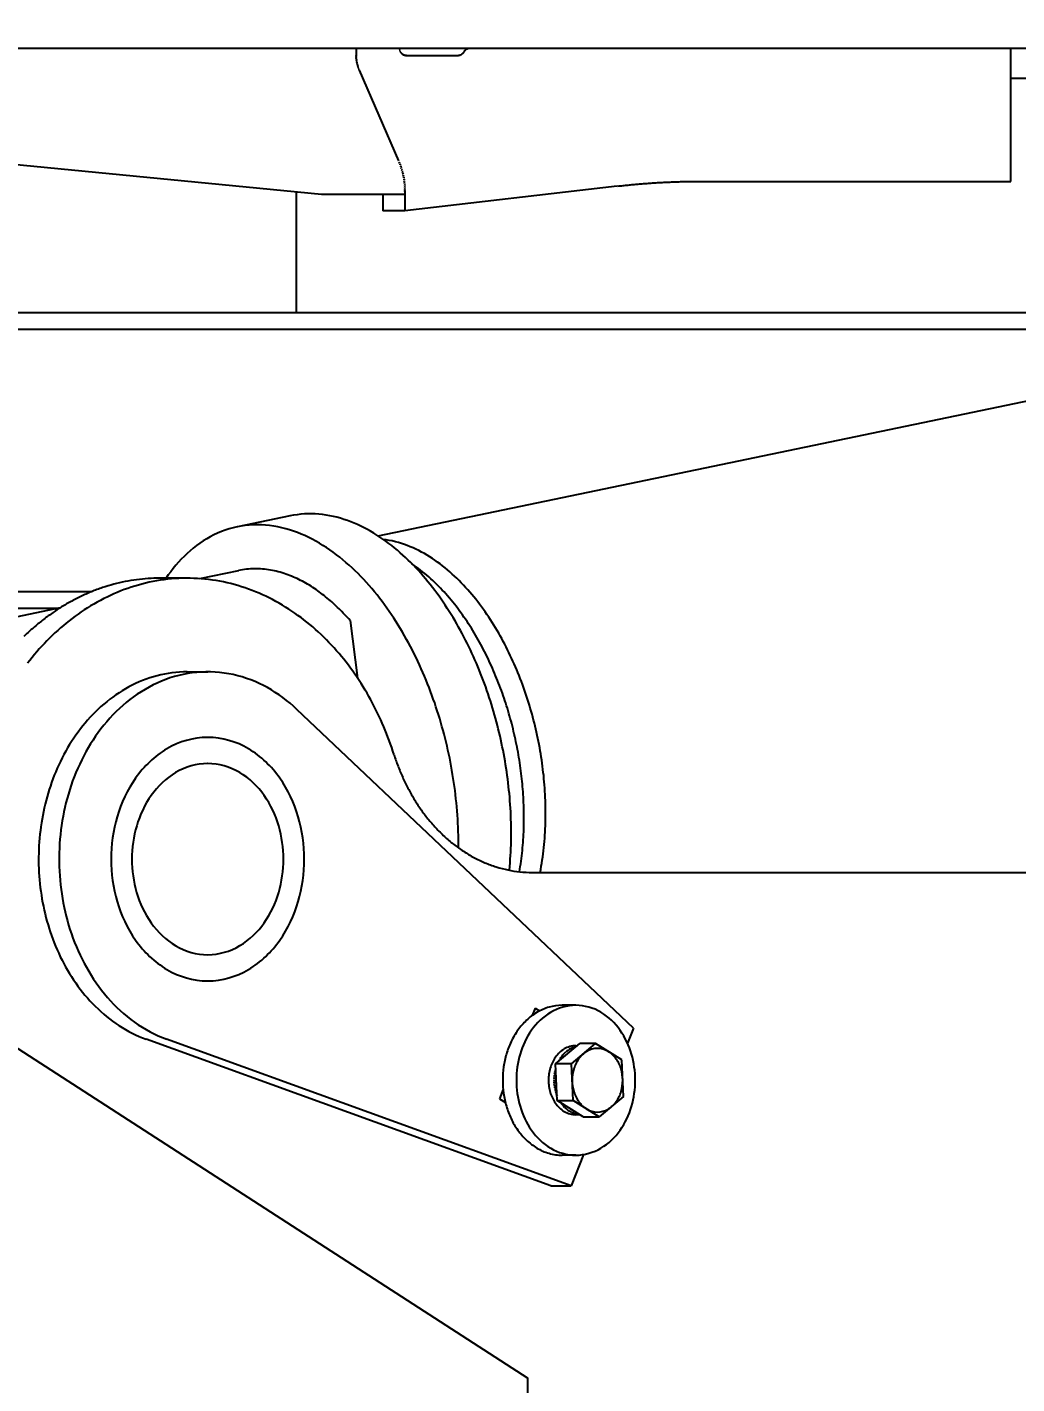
# Model space of a CAD drawing. Header units: metres. Extents: x 668617 to 675126, y 2286318 to 2293677.
# Drawn here: x 669154.683 to 669155.066, y 2287257.76 to 2287258.284 of the extents above; entities that cross this region are included whole.
import ezdxf

# ---------------------------------------------------------------- set-up
doc = ezdxf.new("R2010")
doc.units = ezdxf.units.M
doc.header["$MEASUREMENT"] = 0
doc.linetypes.add('DASHED2', pattern=[0.375, 0.25, -0.125])
doc.layers.add('0_DETALLES_COTAS', color=252, linetype='Continuous')
doc.layers.add('0_VEH_CONSTRUCCION', color=250, linetype='Continuous')
doc.styles.get("Standard").update_dxf_attribs({"font": 'arial.ttf'})
doc.dimstyles.get("Standard").update_dxf_attribs({"dimtxt": 0.18, "dimasz": 0.18, "dimexe": 0.18, "dimexo": 0.0625, "dimgap": 0.09, "dimtad": 0, "dimtih": 1, "dimtoh": 1, "dimdec": 4, "dimzin": 0, "dimdsep": 46, "dimtxsty": 'Standard', "dimcen": 0.09, "dimadec": 0, "dimazin": 0, "dimtfac": 1, "dimtdec": 4, "dimtofl": 0, "dimtmove": 0, "dimatfit": 3, "dimfxl": 1, "dimtolj": 1, "dimtzin": 0, "dimarcsym": 0})

# ---------------------------------------------------------------- blocks, each defined once
blk = doc.blocks.new('excavadora planta')
at = {"color": 0}
for p, q in [((-5.460482438570011, 0.456197718403331), (-5.460482438570011, 0.4491637741137993)), ((-5.297132357667806, 0.3436552126784136), (-5.460485151643638, 0.4491640755665429)), ((-5.475487091109017, 0.3891772686577468), (-5.47217216757258, 0.3975666945721912)), ((-5.472172619749927, 0.3975668452984564), (-5.363606424573618, 0.3582447649850025)), ((-5.466667341606012, 0.3975668452984564), (-5.472172318298362, 0.3975668452984564)), ((-5.466668095236855, 0.3975666945721912), (-5.358101749332945, 0.3582446142587514)), ((-5.473387624463498, 0.3893597982083037), (-5.469717891212213, 0.3893597982083037)), ((-5.486203128206967, 0.3736598452420736), (-5.479679543172097, 0.3791070937607657)), ((-5.475398916224322, 0.3791064908557047), (-5.479679241720419, 0.3791064908557047)), ((-5.479678789541254, 0.3791058879504305), (-5.472675291963924, 0.3747102568339074)), ((-5.475398916224322, 0.3791067923082352), (-5.468393911383373, 0.3747101061076421)), ((-5.474442859297369, 0.3785075045354773), (-5.473387624463498, 0.3785075045354773)), ((-5.471264493786293, 0.3772799895399004), (-5.471579662482782, 0.3774953774240117)), ((-5.470961232468539, 0.3770481724888981), (-5.471264493786293, 0.3772799895399004)), ((-5.45288869679905, 0.3742380313328937), (-5.454484586873946, 0.3752396076030493)), ((-5.486203278932749, 0.3736596945158084), (-5.485722009854385, 0.363815458344007)), ((-5.472674839784645, 0.3747102568339074), (-5.472193419980499, 0.3648666235673801)), ((-5.46839315775253, 0.3747099553813769), (-5.472674839784645, 0.3747099553813769)), ((-5.468393609931809, 0.3747101061076421), (-5.467912340851626, 0.3648663221148638)), ((-5.453889217984738, 0.3717046236654085), (-5.452888244619885, 0.3742378806066284)), ((-5.472193269254717, 0.3648661713883712), (-5.478716402108489, 0.3594190735961718)), ((-5.46791188867428, 0.3648660206621059), (-5.474435172255653, 0.3594187721436555)), ((-5.472193721432177, 0.3648658699358407), (-5.467912039400062, 0.3648658699358407)), ((-5.485721708401002, 0.363815458344007), (-5.478716854287768, 0.3594189228699065)), ((-5.488876862059556, 0.3552912831166282), (-5.487267858797509, 0.3593630034120991)), ((-5.478717155741265, 0.3594193750487022), (-5.474435775160714, 0.3594190735961718)), ((-5.473387624463498, 0.3600182106426644), (-5.47371711215726, 0.3600182106426644)), ((-5.488876409882096, 0.3552909816641119), (-5.398559552325764, 0.2697860612674674)), ((-5.462484083848153, 0.3499515024506081), (-5.463649801058978, 0.3506831279156586)), ((-5.462484536027432, 0.3499519546296312), (-5.461723368206094, 0.3518785382089789)), ((-5.473387624463498, 0.3491659169698522), (-5.469717891212213, 0.3491659169698522)), ((-5.461633233878615, 0.3135087466654625), (-6.431092894617677, 0.3135087466654625)), ((-5.412806955929, 0.2459370908370317), (-5.414826989813832, 0.2613744785868022)), ((-5.369113059253436, 0.2597154341916905), (-5.374617131587343, 0.2597154341916905)), ((-5.318506552962617, 0.2459307603324277), (-5.335160301961196, 0.2424693308295787)), ((-5.290832751917605, 0.2426694953573474), (-5.334825991025241, 0.2426694953573474)), ((-5.282063646451434, 0.2381478570533631), (-5.343627351921555, 0.2381478570533631)), ((-5.372521734551356, 0.2347039118014891), (-5.382961942517682, 0.2325339052457593)), ((-5.369113059253436, 0.2345935801491663), (-5.361773442026902, 0.2345935801491663)), ((-5.420327293991591, 0.2232280634213311), (-5.827498117737719, 0.138599315012442)), ((-5.396737572797633, 0.2178680854309505), (-5.382577590450069, 0.2208113179107727)), ((-5.237162281379938, 0.1678090170647977), (-5.686963024841816, 0.1678090170647977)), ((-5.240148320127787, 0.1632864744027813), (-5.708720969297474, 0.1632864744027813)), ((-5.398400837530289, 0.130895693767755), (-5.398400837530289, 0.1632864744027813)), ((-5.484504744246465, 0.1294309355743621), (-5.427556428841172, 0.1360833915959034)), ((-5.427557182472015, 0.1308215364276606), (-5.427557182472015, 0.1360832408696524)), ((-5.427557182472015, 0.1360832408696524), (-5.4216253488961, 0.1360832408696524)), ((-5.4216253488961, 0.1315631098285053), (-5.4216253488961, 0.1360832408696524)), ((-5.405158048330691, 0.1315631098285053), (-5.427543315652201, 0.1315631098285053)), ((-5.261611293214287, 0.1175631988116237), (-5.405171462971225, 0.1315555735135803)), ((-5.590151823153633, 0.1281453909530654), (-5.590151823153633, 0.09244586655809428)), ((-5.506590970587581, 0.1281453909530654), (-5.590151823153633, 0.1281453909530654)), ((-5.415304641461944, 0.09834800705331759), (-5.425856688342947, 0.1226259445363951)), ((-5.590151823153633, 0.1004841001911956), (-6.141733214446958, 0.1004841001911956)), ((-5.258567827744628, 0.09244360566370347), (-6.263360295787038, 0.09244360566370347)), ((-5.428013581712094, 0.0943823980734777), (-5.441702544368923, 0.0943823980734777)), ((-5.426962416487754, 0.09406738010437721), (-5.427137560448955, 0.09416942181024979)), ((-5.426798576998522, 0.093947100516246), (-5.426962416487754, 0.09406738010437721)), ((-5.414454092945789, 0.09244586655809428), (-5.414454092945789, 0.09424990965493407))]:
    blk.add_line(p, q, dxfattribs=at)
for centre, radius, start, end in [((-5.471441565376381, 0.3730379225438583), 0.01685004286107318, 121.0711254372102, 145.1757927821342), ((-5.473314866980559, 0.3760975546918814), 0.0132625946426284, 90.31497258294411, 120.9611681256934), ((-5.473459610649343, 0.3761026016011755), 0.01325754195359256, 59.09872678739877, 89.6895435945092), ((-5.469728215959549, 0.3765468073843863), 0.01281314558941414, 74.01490165087306, 89.95450542946725), ((-5.475334551556443, 0.3730372508492934), 0.01685070756181797, 34.76300904289622, 58.98122570092451), ((-5.470030554959862, 0.3755407456400519), 0.01386357329387902, 59.2685326828149, 73.95872864911424), ((-5.47099743225408, 0.3739208381552999), 0.01575008922455779, 46.31845233514071, 59.25651608255281), ((-5.467561966085668, 0.370252635218435), 0.02162552091482521, 144.9877370734287, 163.8000376119452), ((-5.479227159185712, 0.3702469090950586), 0.02163968162978804, 16.13712770867889, 34.95580221957936), ((-5.472628742593656, 0.3722046830663146), 0.01811785933014096, 35.09043132675612, 46.33589304321443), ((-5.474630676520292, 0.3707874712510915), 0.02057064568475109, 25.21757875365052, 35.11488237969223), ((-5.476593662302207, 0.3698526950869194), 0.02274482154599955, 16.29789433761731, 25.24111949165429), ((-5.464520391578844, 0.3692937755532455), 0.02481394406684575, 163.633287812304, 180.0713900748157), ((-5.476723804972494, 0.3696852757937279), 0.00918818290669643, 144.9557202687611, 163.7732565724918), ((-5.478373488750776, 0.3708713433549633), 0.007156561185640254, 121.0264763191833, 145.1461029364848), ((-5.479167702622021, 0.3721696277669082), 0.005634669967014237, 90.30933290349486, 120.9105053571492), ((-5.479228655786187, 0.3721695874848336), 0.005634710852518062, 59.09556526130812, 89.68953379998477), ((-5.480026023268238, 0.3708662669607463), 0.007162541918036503, 34.76285648984204, 58.97744700630989), ((-7.343359380776292, -18.86173528668029), 19.33077740305394, 84.45108781103852, 84.45223372666686), ((-9.43995371706842, -23.73778155914704), 24.44014200600362, 80.6606624065049, 80.66157913877443), ((-5.481679732404928, 0.3696806259132472), 0.009197178183613161, 16.13891763792854, 34.9566815830941), ((-11.08813722865557, -23.68133579809849), 24.70610663736565, 76.86410096621587, 76.86501769868008), ((-15.14480314406262, -31.48780502354799), 33.30142946751843, 73.11618846408463, 73.11687601345916), ((-5.47339165704193, 0.3726169853285484), 0.005890520485997292, 74.29475571963523, 89.96224208229145), ((-17.3425146969555, -31.14880014384224), 33.68733060694029, 69.36860018278426, 69.36928773217522), ((-26.4987621740238, -46.15878313047424), 51.06637624312581, 65.68527810517689, 65.68573647150394), ((-51.78273764377855, -87.30723965816154), 99.16320153734515, 62.15920831722813, 62.15943750028369), ((-54.90996969746129, -81.27837930605962), 95.45593894344891, 58.80727280667648, 58.80750198970165), ((-5.473526642313914, 0.3721621862365225), 0.006364883192783724, 59.51425610494145, 74.23321043121294), ((56.36464918769173, 73.10236441180113), 95.46001434182692, 229.6267324220874, 229.6269616049635), ((59.90700181107809, 69.89917657623594), 95.43375054975233, 226.7598165922568, 226.7600457753346), ((28.87649615295072, 33.51734729622318), 47.72862763173384, 223.9761694920601, 223.9766278582302), ((-5.473965538750235, 0.3714199650177221), 0.007227159221231392, 46.5307033283639, 59.50097876332509), ((30.38401766815628, 31.85907738297145), 47.71464347656975, 221.2857257776826, 221.2861841438487), ((19.36240222164224, 20.2717004809216), 31.81951899084279, 218.7018508763005, 218.7025384259355), ((20.21674988338009, 19.14095002469291), 31.81078142199961, 216.1501137203043, 216.1508012696422), ((-5.474711243079014, 0.3706301351793115), 0.0083133921451746, 35.27287246957951, 46.54576983745994), ((-5.475631312892006, 0.3699734464702971), 0.009443767356837166, 25.38441747770808, 35.30208030696685), ((-5.482262936691654, 0.3692933998901822), 0.02482096785731364, 359.9294972940508, 16.30375656709102), ((-5.47813673106873, 0.3693925673178171), 0.02435501086536293, 7.97108338470014, 16.31813596215938), ((-5.475426950742985, 0.3692763609265484), 0.01054768503412337, 163.6090283648383, 180.0733511156215), ((-5.482968699124399, 0.3692760802166077), 0.01054784144441076, 359.9281747871809, 16.30357413576892), ((11.96570450917079, 6.998933914193302), 18.65058333006294, 200.8082676193871, 200.8096427183215), ((9.701371402925815, 5.416783356822364), 15.98611640666438, 198.391438666462, 198.393042948414), ((9.895294765024346, 4.786535331008636), 15.98486833898146, 196.029405772366, 196.0310100543255), ((10.06228509638765, 4.156282190564738), 15.98461273072267, 193.6938141369742, 193.6954184188386), ((8.243573427389947, 3.13642416630961), 13.98737364489924, 191.3998291417423, 191.4016626066845), ((8.337857089609201, 2.589601080923487), 13.98270325938015, 189.1282389373461, 189.1300724023134), ((-5.476536314749865, 0.369539910629328), 0.01044724591613661, 16.4482888858734, 25.40478639998634), ((-5.477251007447762, 0.3693249743029554), 0.01119355012741303, 8.113235367257998, 16.467612071988), ((-5.478977497068286, 0.3692666599590382), 0.02520511482752807, 359.9228308802064, 7.989494023302269), ((-5.464516218883546, 0.3692325716826019), 0.02481811597955739, 179.9300811131844, 196.3059364917887), ((-5.475424896990376, 0.3692499054727278), 0.01054973809388634, 179.929656852529, 196.3020920025468), ((-5.482965222537587, 0.3692492381917987), 0.01054436536524648, 343.6035260489894, 0.07400485161420188), ((5.889496140156439, -1.460131320006028), 11.50332832217304, 170.8574269869631, 170.8597188180612), ((7.57434545238084, 1.93233462257345), 13.13518008015521, 186.8272356764392, 186.829298324434), ((5.88956004810791, -0.9999618634240335), 11.43930023013468, 173.1313450102179, 173.1336368413663), ((5.863228460182313, -0.5397928429653973), 11.36718290081779, 175.4166025073781, 175.4188943385436), ((7.411104966148287, 1.383391815152166), 12.91852023270743, 184.49736837756, 184.4994310256355), ((5.799197219613347, -0.0946983488361468), 11.27632016058589, 177.6431985650439, 177.6454903962139), ((7.205976856214647, 0.8637634858656327), 12.68319575204061, 182.2313705221069, 182.2334331701658), ((6.473706914719969, 0.357944735785253), 11.94129655298023, 179.944613814211, 179.9469056453609), ((-5.477245028826133, 0.3692001005468342), 0.01118750627420548, 343.4340636972361, 351.7998843168203), ((-5.477642976121274, 0.3692615184093739), 0.01159014572126852, 351.7799604210246, 0.006620222070390445), ((-5.477644339159951, 0.3692643006924214), 0.01159150877244667, 359.992866870068, 8.13575258768269), ((-5.482258983394786, 0.3692318073939163), 0.02481701519367322, 343.6367763518453, 0.07168652557140748), ((-5.478969712178923, 0.3692580626800037), 0.0251973198291352, 351.8676816261375, 359.9423562352143), ((-5.476716288723992, 0.3688441254185335), 0.009196403082389093, 196.1340637347689, 214.9538764520308), ((-5.481669847081548, 0.3688411756840964), 0.009186518455187576, 324.9439776340511, 343.7644732745133), ((3.126175171942464, -4.610151230395331), 9.930622266276597, 149.941164004379, 149.9434558354224), ((4.743792520288594, -2.151293599774448), 10.51752570615628, 166.148064969225, 166.150585983682), ((-5.475613659460009, 0.3685427216168335), 0.009423703154264334, 324.4678642039469, 334.5113388448285), ((4.815831358056812, -1.719217351940785), 10.49311811430415, 168.531068918027, 168.5335899324152), ((-5.476527629050224, 0.3689816425657426), 0.01043759884389938, 334.495473545769, 343.4606667115748), ((-5.478113778752117, 0.3691287007595605), 0.02433169515923047, 343.5224195794939, 351.8841203944337), ((-5.467549155972392, 0.3682792981817613), 0.02163962101672786, 196.1381150804566, 214.95701723282), ((-5.478371327363561, 0.3676581965191588), 0.007160511994134848, 214.7634063418748, 238.985022495971), ((-5.479167758631547, 0.3663559863081076), 0.005634116391023011, 239.1028658588312, 269.6912062968587), ((-5.479228969480346, 0.3663575167956736), 0.005635649470562594, 270.3136037623565, 300.9077974242705), ((-5.480022515268388, 0.36765587367249), 0.007157257940106693, 301.019446196934, 325.1368062707775), ((-1.49754312485129, -10.96295334259715), 12.00088666551092, 109.3443153807642, 109.3461488458782), ((-0.795365060473614, -10.73672539328359), 12.04262499502098, 112.8533912447215, 112.8552247094705), ((-0.7118007570188638, -9.264890039724264), 10.73838788582397, 116.3142577971673, 116.3163204450111), ((-0.1420485225323773, -9.000937341841023), 10.77265903091097, 119.6527027815944, 119.6547654291325), ((-5.47352731480953, 0.3663635178285602), 0.006365090614101713, 285.8980687799428, 300.3846606180494), ((0.3983857353723579, -8.703470049421014), 10.79915368655722, 122.925055540404, 122.9271181885404), ((0.6750325985262862, -8.091974850390443), 10.45150500470706, 126.019592005782, 126.0216546539317), ((0.9390983784070386, -7.560019913796609), 10.1901439378896, 128.9786359109447, 128.9806985586896), ((1.404118835904455, -7.329504540284219), 10.31589962100858, 131.790863178984, 131.7929258266964), ((1.852383251503625, -7.078038445676839), 10.4392078081861, 134.5439919203939, 134.5460545684832), ((-5.473958910050897, 0.3670969381876148), 0.007216077259076224, 300.3953729620042, 313.3039659937457), ((1.504719582739426, -6.085066969340787), 9.498240328443023, 137.2496353239689, 137.2519271553854), ((1.874251633215067, -5.821009562392675), 9.600657532493962, 139.9024732629252, 139.9047650940498), ((2.224931973290381, -5.538096989766515), 9.696780686418794, 142.5144286519325, 142.5167204833324), ((2.545455518986842, -5.243866521426057), 9.781452522879691, 145.0231079567678, 145.025399788029), ((2.847126148472057, -4.930782801140026), 9.858521290562154, 147.5175840273051, 147.519875858509), ((-5.474697343861635, 0.3678832003412538), 0.008294728982648766, 313.2908716787145, 324.4967797637283), ((-5.479214359850516, 0.368272849471154), 0.0216256410081801, 324.9901682577178, 343.8020135112594), ((-5.476560634167981, 0.3686604826954181), 0.02270953312381362, 334.5861086448993, 343.5437503251858), ((-2.227988851718237, -11.14205628181024), 11.95136237513018, 105.755272327189, 105.7571057915743), ((-5.473391845457286, 0.3659106126800253), 0.005892403443164365, 270.0395779407071, 285.8375402513677), ((-5.47459125909154, 0.3677159611059011), 0.02052538816714908, 324.6714393240594, 334.6083174366898), ((-5.375946847903606, 0.3244839910994983), 0.0359454632250247, 54.28486191422981, 69.98861796501701), ((-5.370278697937238, 0.3248410585633366), 0.03555395751898037, 56.78172499108879, 69.96992979343935), ((-5.471440824750857, 0.3654897340284435), 0.01685186006693261, 214.7649204317637, 238.9810973869239), ((-5.475333927179349, 0.3654865727384049), 0.01684891685265051, 301.0738015287278, 325.1800554729117), ((-5.470977037536159, 0.3645772931124753), 0.01571585426737403, 300.5740741704436, 313.4605067696618), ((-5.472592632938017, 0.3662894174382245), 0.01806989257208774, 313.4446068284408, 324.6971561191996), ((-5.379344622684016, 0.319756090590559), 0.04176765486302551, 40.76663893997961, 54.28648903148525), ((-5.372812063280094, 0.3209767948314095), 0.0401746142836566, 45.10301402228827, 56.77826338541839), ((-5.473315890251001, 0.362424166371099), 0.01325844427639601, 239.0985340945599, 269.689350902115), ((-5.473460368865176, 0.3624277318278928), 0.01326201354135318, 270.3136274898184, 300.9618490160478), ((-5.469727496542077, 0.3619754978321765), 0.01280958435149291, 270.0422893465763, 285.8397954654507), ((-5.470024180752716, 0.3629703661791694), 0.01384766265800931, 285.8971873393972, 300.5615916839633), ((-5.37670161113806, 0.3170573413633662), 0.04569644254775104, 34.85470758482486, 45.11708029553428), ((-5.384472635074758, 0.3153010881458869), 0.0485605182686969, 29.17465272806107, 40.79686885007914), ((-5.37449883949148, 0.3210642575891001), 0.02155051463949347, 90.31450162516421, 120.9620478239158), ((-5.374735121166509, 0.3210638749506955), 0.02155089561375246, 59.01332507354584, 89.68630822557728), ((-5.38132505825331, 0.3138155365287787), 0.05134314734355253, 25.74662110735431, 34.87473852103255), ((-5.37145021816184, 0.3160879463189303), 0.02738622081981081, 121.0751368606316, 145.2117624010247), ((-5.377789155751543, 0.3160824853816564), 0.02739376404045078, 34.76623653559996, 58.90127552101278), ((-5.390085450873016, 0.3121292409515206), 0.05500748137426697, 18.96006626178245, 29.20940167707841), ((-5.374522223967006, 0.3186628169898427), 0.01691799219404733, 90.4209652281424, 121.0525285279126), ((-5.374707658306534, 0.3186786337958978), 0.01690182932368665, 59.09928950967972, 89.79275673496717), ((-5.3858784531634, 0.3115995196414758), 0.05640712198402106, 17.46277403194838, 25.76496595782625), ((-5.365139523825633, 0.3115615852890556), 0.03515166841002505, 145.0213615605253, 163.8277433841461), ((-5.372122775827847, 0.3147568089382702), 0.02150197971566341, 121.1612022579561, 145.2459235847791), ((-5.377098604344269, 0.3147690015108253), 0.02148444213819348, 34.7645644510342, 58.98255447531341), ((-5.384105270817827, 0.3115564332563281), 0.03516344183782364, 16.13707992430523, 34.95598207668149), ((-5.394809139875861, 0.3104743529984688), 0.06001258362872419, 9.603040495823883, 18.98902609271122), ((-5.389605384937227, 0.3104096159586334), 0.06031936323033227, 9.719364895074847, 17.47860193010645), ((-5.367172657534752, 0.3112115744775537), 0.02759015780051614, 145.0570569710014, 163.8570647661539), ((-5.382061049753474, 0.3112117259882297), 0.02758963522207004, 16.13770804244235, 34.95706547711341), ((-5.360198640771273, 0.3100075853654687), 0.04033003144618513, 163.6624603015109, 180.0716055242186), ((-5.389039491552921, 0.3100070520074638), 0.04033405065364765, 359.9291592634048, 16.30319052107351), ((-5.397572585801868, 0.309978869895474), 0.06281996895805653, 0.6618204610440894, 9.628157789486679), ((-5.391926689334923, 0.3099948741564731), 0.06267736874201184, 2.267692140110614, 9.73481413841331), ((-5.363303248265765, 0.3099966368667992), 0.03164492648231775, 163.6919312207261, 180.071434835345), ((-5.385930936322097, 0.3099962774580547), 0.03164499817341961, 359.929216065055, 16.30415938357438), ((-5.388208353085133, 0.2987938633385596), 0.07703912503803378, 168.9764346412269, 173.9851216667211), ((-5.461634763066513, 0.2818287356740399), 0.03168182992967247, 84.1515914869374, 90.04602716362966), ((-5.381071844727899, 0.2998217825978884), 0.07837136440484148, 170.0765302871077, 174.2675930887448), ((-5.461674356328103, 0.2814610218036648), 0.03205166432424306, 78.33205611569511, 84.14816231687388), ((-5.355225048514058, 0.3030944409319574), 0.1008316291804908, 174.4031882244662, 178.857030538368), ((-5.461823108243607, 0.2807535912659347), 0.03277456020021102, 72.6391946609053, 78.32749722872516), ((-5.462140388958233, 0.2797399212504104), 0.03383672488929271, 67.12802250606752, 72.63858512327249), ((-5.462673832572023, 0.2784807703991561), 0.03520421116064473, 61.82751625083621, 67.12459894577736), ((-5.463446447881665, 0.2770384991436856), 0.03684038987037807, 56.76499619649687, 61.82728618699043), ((-5.360194062950427, 0.3099073932302048), 0.0403346085022124, 179.9292732710791, 196.3030765135196), ((-5.363302738402467, 0.3099181506387367), 0.03164543582204714, 179.929330072406, 196.3040453756818), ((-5.385925805144439, 0.3099175260333595), 0.03163986769925088, 343.6353072273, 0.07181344621987377), ((-5.3890360357492, 0.3099070727064941), 0.04033059515133872, 343.6618158875258, 0.07118912039868358), ((-5.397773212452648, 0.3099503146065672), 0.06302091751921916, 351.7394730595985, 0.6856730583291846), ((-5.392495869292361, 0.309957958500604), 0.06324756527854687, 354.8767715408035, 2.280705556557773), ((-5.379323024668793, 0.2978382278412823), 0.0859756772898413, 173.9722530626861, 178.4574815236438), ((-5.373587448145827, 0.2990577841888324), 0.08589464430897412, 174.2591767828343, 178.0763269762893), ((-5.464467399308774, 0.2754814284759135), 0.03870232718901397, 51.94515123928878, 56.76416187562411), ((-5.331299166047074, 0.305883325218602), 0.1105993841198564, 179.4698698628244, 184.0245138015917), ((-5.465724073211845, 0.2738753951514354), 0.0407415849323059, 47.36800529797921, 51.94578754429583), ((-5.346890057200085, 0.3029124413483686), 0.1091685936337434, 178.8487889324262, 182.9628714851619), ((-5.46719247790088, 0.2722799262403583), 0.04290993299340397, 43.02195339055612, 47.36834843999222), ((-5.391228890400384, 0.3098286646298192), 0.06197410431378763, 347.3336774466218, 354.8912295435305), ((-5.372002716879706, 0.2976277061911361), 0.09329900032195519, 178.4492575873172, 182.5825852900504), ((-5.367228706573655, 0.298837262632432), 0.09225720505252086, 178.072013035121, 181.626129075213), ((-5.468835226934971, 0.2707452503240972), 0.04515801066995597, 38.89355617681049, 43.02344724958266), ((-5.470602846476254, 0.2693170956444533), 0.04743047669969311, 34.96413881607229, 38.89561870447408), ((-5.365127691203952, 0.3083577707976701), 0.03516450202355982, 196.1363059869397, 214.9547528562905), ((-5.367172230658525, 0.3087026186407655), 0.02759042862854449, 196.1371858187413, 214.9558603293719), ((-5.382045944062611, 0.3086949794725911), 0.02757285128086586, 324.9894233780925, 343.8012686316881), ((-5.38409551043685, 0.3083528479636755), 0.03515251176965999, 325.021589204242, 343.8275157411664), ((-5.395372255026359, 0.3095753687733094), 0.06059100549669041, 342.4605364137151, 351.764153183417), ((-5.362236188038537, 0.298970506712422), 0.09725149449287779, 181.6211302751494, 184.9928582097868), ((-5.340847197057542, 0.3032107740245493), 0.1152187972850921, 182.9557035080836, 186.8539615399545), ((-5.325274626521605, 0.3062881363214558), 0.1166374803335559, 184.0151760138903, 188.3343080183776), ((-5.472455151049076, 0.2680211451189933), 0.04969112255841219, 31.21247222573906, 34.96478128341802), ((-5.388308503115582, 0.3091564614305184), 0.05897739492899529, 339.4079526855117, 347.3487187860513), ((-5.366611529733177, 0.2978565932038038), 0.0986950262340402, 182.5743017254941, 186.4819535403551), ((-5.474331437173987, 0.2668835591329639), 0.05188533110518358, 27.62007357252432, 31.21314127049899), ((-5.372134477728423, 0.3051454535163884), 0.02148546337807037, 214.7629642455496, 238.9800477358415), ((-5.377098381322298, 0.3051429863151469), 0.0214828087309629, 301.0723912316105, 325.1779652046167), ((-5.390882592435673, 0.3081261039486662), 0.05587332229768063, 332.4032073990385, 342.4901428983775), ((-5.358774983222247, 0.2992667809890008), 0.1007253513536292, 184.989397434667, 188.2449538197263), ((-5.337372987941421, 0.3036164664682843), 0.1187165937116288, 186.8482589239655, 190.631499341167), ((-5.32253765116252, 0.3066733031711237), 0.1194013814218594, 188.3268117504609, 192.54513816439), ((-5.476186766297133, 0.2659119352810251), 0.05397968029172973, 24.16757714237966, 27.62087617846821), ((-5.477967065755138, 0.2651086904076436), 0.05593279401996468, 20.83933243465544, 24.17164930504433), ((-5.371444650873855, 0.3038319441389632), 0.02739426144899792, 214.7660607082829, 238.9004197409687), ((-5.377784676481042, 0.3038260681146738), 0.02738671102160187, 301.0764294401508, 325.2126016793896), ((-5.384183663689782, 0.307589755595572), 0.05456507174798036, 330.842953096809, 339.4245980690351), ((-5.363405089208982, 0.2982129371426225), 0.1019211975331529, 186.4775069203751, 190.2614346996396), ((-5.356949285091218, 0.2995264913739959), 0.1025694231057392, 188.2422786290732, 191.4419254237895), ((-5.479626552781383, 0.2644791502318924), 0.05770767827888749, 17.60790849581997, 20.83734323479054), ((-5.374526615552554, 0.3012348716569875), 0.01690142179609628, 239.0979093759058, 269.7922769886245), ((-5.374709779978048, 0.301242588237244), 0.01690928112008816, 270.3139334129443, 300.9612545025618), ((-5.33657278743226, 0.3037560831053412), 0.1195288166002428, 190.6265091608748, 194.3811094351199), ((-5.323168396425785, 0.3065172451828602), 0.1187517989207631, 192.5377422783585, 196.7737097894927), ((-5.342918901681514, 0.3078688356289234), 0.08572048689358963, 197.5955737973024, 202.9604579964961), ((-5.374498926871979, 0.2988495393223047), 0.02155039758289946, 239.0113952225076, 269.6857289875576), ((-5.374735261957881, 0.2988496224028836), 0.0215504802545845, 270.3140721454222, 300.9620685622299), ((-5.385323584605771, 0.3051884293665807), 0.04958590630263505, 321.070375053437, 332.4358653525631), ((-5.379510980091482, 0.3049632996045943), 0.04920485543053021, 321.3462335356024, 330.8628602605249), ((-5.362489970145361, 0.2983685963418026), 0.1028494090091755, 190.2559475373175, 194.0029867943107), ((-5.356789700394188, 0.2995513941032755), 0.1027307765855228, 191.4378820505375, 194.6267593310168), ((-5.363850223126974, 0.2980193350876448), 0.1014450673676136, 193.9974865188487, 197.7944741628406), ((-5.358260256240442, 0.2991604541397663), 0.1012091590589864, 194.6228398695165, 197.8593778716711), ((-5.338417429041556, 0.3032701359735483), 0.1176212823721825, 194.3749885594794, 198.1889310784543), ((-5.347210210677645, 0.3060408200463485), 0.08105605927870375, 202.9539772285415, 208.6294534281626), ((-5.380042812290185, 0.3008932592956626), 0.04277896667987147, 307.9443194828499, 321.101229807591), ((-5.375085072875322, 0.3014059798180142), 0.04352656598774934, 310.6164004884203, 321.3640785296351), ((-5.32702259913458, 0.3053366749566777), 0.1147208824613266, 196.7646972845051, 201.1514139218681), ((-5.371635728157571, 0.2980432032994571), 0.03903014514620096, 226.3922889880352, 240.8597061588574), ((-5.36735331023192, 0.2968828843651323), 0.09776226929345978, 197.7877190677333, 201.7295091537833), ((-5.361267602480325, 0.2981867864209988), 0.0980481244513066, 197.8567773786786, 201.1987178994004), ((-5.342733954564551, 0.301838597393612), 0.1130735873307836, 198.1825472332057, 202.151831101796), ((-5.351811100028499, 0.3035228034848672), 0.07581119933440833, 208.6251672842557, 214.6952666618057), ((-5.376332315525588, 0.2961243784068586), 0.03673661896292652, 292.6244244420578, 307.9540405286613), ((-5.371668628963903, 0.2974116466030665), 0.03827045215790019, 298.3960887238184, 310.6267392981396), ((-5.365653525388097, 0.2964754459724901), 0.09334016208389183, 201.192842670155, 204.7052572959051), ((-5.333735562491484, 0.3027186854401265), 0.1075155131742845, 201.1411013610453, 205.8260975093841), ((-5.374073485255735, 0.2936984482940233), 0.03404824332122067, 240.8824788962111, 257.4541871335838), ((-5.374771978050944, 0.2924558506883983), 0.03275016642344646, 275.3926523236469, 292.5736508703212), ((-5.369723603949865, 0.2938325829447592), 0.03419703469990587, 284.7155763292583, 298.3811315082795), ((-5.372747352129863, 0.2947219519069364), 0.0919514859776909, 201.7230472077379, 205.9170883930158), ((-5.349224161781194, 0.2991831759622983), 0.1060611773434158, 202.145236719862, 206.380287811576), ((-5.356377325362246, 0.3003522995648922), 0.07025220244790772, 214.6890588774901, 221.2414517949551), ((-5.374618617146893, 0.291485776959135), 0.03177003281284702, 257.5470266539396, 275.2817146434699), ((-5.369131651031239, 0.2916839841238215), 0.03196855542630635, 270.0335913340241, 284.6676386906518), ((-5.371207681386522, 0.2939135614130066), 0.08722363836504768, 204.7012943674387, 208.4625391653954), ((-5.342726315044047, 0.2983426727874843), 0.09751638446311829, 205.8130558076967, 210.9850697901396), ((-5.37988369369009, 0.2987359102138214), 0.06770891932955267, 315.6143062893926, 322.403702802182), ((-5.379656964952801, 0.2913485696520013), 0.08426238724027116, 205.9074819682365, 210.4889296800941), ((-5.377635017734292, 0.2904173512252015), 0.07990694382938218, 208.4550438469562, 212.5640859939384), ((-5.357429654319958, 0.2950929447620894), 0.09689276801512013, 206.3694239412165, 211.0099769657677), ((-5.360568539920791, 0.2966719121695718), 0.06467443322551492, 221.2375235398283, 228.3564109510131), ((-5.375977625585961, 0.2949051496679402), 0.06223789907859669, 308.2471734311927, 315.6192840867443), ((-5.387600317012243, 0.2866531394049758), 0.0750350570965673, 210.4767530921334, 215.627463853071), ((-5.353191951035797, 0.2920239242815938), 0.08529119964155794, 210.9654479954182, 216.8871383429087), ((-5.364071736403844, 0.2927256411877011), 0.05939755730045974, 228.3522017478572, 236.1036554763056), ((-5.367689427830442, 0.2937738736815021), 0.06076212717263148, 308.3563496676344, 311.3140227814875), ((-5.369047258227965, 0.2953197256549345), 0.06281964054221485, 311.3134033349502, 314.1778139692685), ((-5.384604874081901, 0.2859521752896086), 0.07162947198679608, 212.5547019412157, 217.1423351216423), ((-5.366763091779603, 0.2894592636813087), 0.0859908890430129, 210.9966288400092, 216.2316356958523), ((-5.369421078311234, 0.283592178195633), 0.05744747249189105, 220.9554866888517, 223.096682259853), ((-5.371918914080311, 0.2812470869115771), 0.05402130830868307, 223.0905413945791, 225.3678590837886), ((-5.372871016439376, 0.2909631324009609), 0.05721888322054605, 300.2140313811583, 308.2477328571373), ((-5.365381906989114, 0.2906972127336758), 0.05691487964293535, 302.1584460084999, 305.3044742314551), ((-5.366461609749763, 0.2922234531949073), 0.05878441626885354, 305.303587597249, 308.3556679239919), ((-5.395948443088741, 0.2806422389110708), 0.0647480980726039, 215.6071987585741, 221.5829398903701), ((-5.391694573523409, 0.2805632290910438), 0.0627241745420358, 217.1286391809233, 222.3718923182546), ((-5.36406363112394, 0.2838199319699442), 0.07167145779375353, 216.858289163868, 223.8867354568794), ((-5.374316600257657, 0.2788233239523379), 0.05061198092866764, 225.3717646154467, 227.8026187875146), ((-5.376574614684841, 0.2763291167831596), 0.0472475059603843, 227.7995761113854, 230.4036718074043), ((-5.366660812382747, 0.2888724728243517), 0.0547553357602862, 236.1038388418037, 244.5115438330674), ((-5.370731685572764, 0.2872937949814087), 0.05297144063434393, 291.5419182243103, 300.2116737673007), ((-5.363671427210988, 0.2878053628731863), 0.05355356279725321, 295.5422110476223, 298.9052319036778), ((-5.364449580367591, 0.2892187666590758), 0.05516701524794414, 298.9031806973694, 302.1559874397526), ((-5.403972048818105, 0.2734868126125036), 0.05399740020668702, 221.5543616734479, 228.7259099820476), ((-5.398444704802046, 0.2743846195087229), 0.05357326159075192, 222.3553294378116, 228.4977992809076), ((-5.376491926813628, 0.282298774281216), 0.07391106811015326, 216.2117473354443, 222.3091002906768), ((-5.378669415088666, 0.2737941853536512), 0.04395903161471706, 230.4016594885516, 233.2007629061225), ((-5.380580008784705, 0.2712406316102545), 0.04076983031820758, 233.2011505319414, 236.2190885621379), ((-5.382273442698761, 0.2687047879258984), 0.03772053283376555, 236.2153738942298, 239.4771169727968), ((-5.368256134105309, 0.2855399869684589), 0.05106068084391099, 244.5182609733706, 253.5317374179658), ((-5.368968505581392, 0.2831676841528576), 0.04858375233375217, 253.5442823805848, 263.0140071317312), ((-5.369559677583652, 0.2843457112007997), 0.0497989434635041, 282.3265041702056, 291.5331056828495), ((-5.362212374480237, 0.284266526207702), 0.04972100520069136, 284.9311231167869, 288.5459578273699), ((-5.362561178718806, 0.2853028625288943), 0.05081446587742815, 288.5471619246029, 292.0870720141444), ((-5.363041416608667, 0.2864919511252566), 0.05209686820711716, 292.0847399357553, 295.539872020211), ((-5.404344428749482, 0.2676881489814491), 0.04464863104559864, 228.4735117781546, 235.8453934873448), ((-5.374099074746482, 0.2741050638978351), 0.05770412773769282, 223.8423541439398, 232.5722980328414), ((-5.383734438919078, 0.2662231881046466), 0.03484080297815439, 239.4741235137285, 243.0050975885795), ((-5.384950078072279, 0.2638373137065884), 0.0321630847062673, 243.005482983937, 246.8299649989448), ((-5.385909847694961, 0.2615937815703262), 0.02972288102360621, 246.8292190705066, 250.9668998348663), ((-5.386616071670801, 0.259546825237706), 0.02755752134771947, 250.9670519220855, 255.4293708030121), ((-5.3691129409724, 0.2821067190130293), 0.04751309884847293, 263.0312772412901, 272.7069071395015), ((-5.395814678010083, 0.256564065084774), 0.03912872810758154, 313.0463179207379, 325.8982528726053), ((-5.369149152537489, 0.282522298420659), 0.04792992756232017, 272.7266847279921, 282.3124046146261), ((-5.361773199510026, 0.2820748824444905), 0.04748130229696368, 269.9995254734777, 273.7681021521916), ((-5.361791224112835, 0.2822980359883189), 0.04770515809310854, 273.7720900179405, 277.5276067787856), ((-5.361850341030163, 0.2827492692271392), 0.048160247086873, 277.5270049525407, 281.2515902312447), ((-5.36198126356328, 0.2834118768572154), 0.04883566460005391, 281.2505575622017, 284.9274851808485), ((-5.410846465941859, 0.2656129468800401), 0.04354491570710024, 228.6896801784995, 237.5653984364338), ((-5.385718357463361, 0.2738608688552375), 0.06140809939235373, 222.2816242431576, 229.595582125472), ((-5.387085942181216, 0.2577396165856101), 0.02569022881706455, 255.4296234530225, 260.2149589601972), ((-5.387346908127483, 0.2562296054911997), 0.02415783316955265, 260.2162391120146, 265.3039559562732), ((-5.387444622328303, 0.2550626791299493), 0.02298682437380055, 265.3085678485514, 270.6546692922222), ((-5.387436184927083, 0.2542692762887526), 0.02219337692811882, 270.656291814789, 276.230301036511), ((-5.387396882327039, 0.2538733656978138), 0.02179553972983712, 276.240542174583, 281.8773100133544), ((-5.415804109604096, 0.2577587115691955), 0.03425695418986582, 237.5181630750498, 248.8168953857505), ((-5.418376891758612, 0.2510992552574436), 0.02711780184279643, 248.8011508815258, 263.0510127440351), ((-5.393496863937116, 0.2646677144639966), 0.04936577082723352, 229.5543049648784, 238.6526756575067), ((-5.381983046495407, 0.2637252721096246), 0.04466978226478954, 232.5112510672279, 243.7889496403942), ((-5.389817272126834, 0.2501333928569096), 0.03033541436421268, 296.4772558053951, 313.0587674505853), ((-5.398971865131102, 0.2556219836798732), 0.0387922312988634, 238.608365467748, 250.2049788896865), ((-5.38662968439553, 0.2542180336319007), 0.03408783426113549, 243.7380078158877, 258.5334206013565), ((-5.387913437655925, 0.2464795969038533), 0.0262161571789394, 277.145688753514, 296.3130658740264), ((-5.401665520693086, 0.2481212801604045), 0.03082252031970713, 250.1944362838045, 264.791963275479), ((-5.387963046260325, 0.247810670939117), 0.02754330955104052, 258.6020445628708, 276.9036504576748), ((-5.402099819138016, 0.2438609793022692), 0.02654042460604142, 264.8908117367322, 281.7992206120956), ((-5.443732374456772, -16.97175096893942), 17.10001189245703, 90.20603258709559, 90.21061624944892), ((-5.319899037236269, -16.9773933369017), 17.10654758559545, 90.61614283725567, 90.62072649978191), ((-5.196065250694232, -16.98302588479991), 17.11395899249968, 91.02591885082825, 91.03050251329032), ((-5.070346925128661, -16.98864860583468), 17.12229241687833, 91.44162185380256, 91.44620551628091), ((-4.972889487611724, -16.17531516288736), 16.31209428584697, 91.85089359209665, 91.85570643749435), ((-4.853091955217565, -16.18064896161069), 16.32173251729205, 92.26579737617517, 92.27061022151939), ((-4.735088554272693, -16.18058982330393), 16.32676452405759, 92.67478381837599, 92.67959666384613), ((-4.613496435527281, -16.18052069352851), 16.33282143811582, 93.09606845256064, 93.10088129815107), ((-4.542635786851292, -15.439126068205), 15.59672974331261, 93.49806271379465, 93.50310474219987), ((-4.42650838744612, -15.43732440103727), 15.60244829808289, 93.91908029109365, 93.92412231981726), ((-4.312093934602217, -15.43551271057048), 15.60887907606191, 94.33349752486379, 94.3385395534648), ((-4.199392508874553, -15.43197839584859), 15.61427711606632, 94.74180878055277, 94.74685080918725), ((-4.084978661531864, -15.42672135298663), 15.61891555158632, 95.15663915699355, 95.16168118587389), ((-4.036545182447639, -14.74698398846262), 14.94668230523258, 95.57047691650789, 95.5757481281491), ((-3.927047225026058, -14.73865383129274), 14.94942361698632, 95.9859931442547, 95.99126435569865), ((-3.817549948357509, -14.73195203027842), 14.95457893862289, 96.40063505916056, 96.40590627081922), ((6.46954712208094, 0.2812861037064209), 11.89805574114609, 180.7245901902858, 180.7271112045815), ((6.476411649889201, 0.5856406740117279), 11.91266775164783, 182.1905728721295, 182.1930938864395), ((6.476438333638725, 0.886569507116846), 11.92800121923235, 183.6376854561206, 183.6402064704438), ((7.655569019253562, 1.293349537433585), 13.13475344481361, 185.0846472236408, 185.086939054875), ((6.988656762474079, 1.545306100896639), 12.49665628501641, 186.5088473439456, 186.5111391751455), ((7.045242131440205, 1.861333568800674), 12.59246984458122, 187.9107340769521, 187.913025908169), ((8.4772177258684, 2.409310095333197), 14.09048962365867, 189.3185485551755, 189.3206112031723), ((8.514987931118412, 2.768877223643813), 14.19028127859935, 190.7287021176471, 190.7307647656958), ((8.53602388076888, 3.136817003483955), 14.28393432564177, 192.1652765064419, 192.167339154465), ((8.552886247375568, 3.504756105055804), 14.38237712776794, 193.5861758356119, 193.5882384836929), ((8.548827831922495, 3.881068636363622), 14.47149171898409, 195.0403685884067, 195.0424312364745), ((8.532222516325305, 4.261568473976354), 14.55895563311638, 196.5056707005714, 196.507733348622), ((10.24898346914233, 5.211479419981742), 16.48029444487611, 197.9783268800155, 197.9801603449191), ((10.19734094476212, 5.639606510702421), 16.56873608145413, 199.4436354777956, 199.4454689428242), ((10.13629196405111, 6.081866125754772), 16.66414213640606, 200.9493898507145, 200.9512233156633), ((10.05170602959822, 6.514707542850687), 16.74555820291353, 202.4379507869971, 202.4397842517462), ((10.04366801339472, 6.315552205660453), 16.66233336566298, 201.9092264519839, 201.9101431846088), ((10.10970686958854, 5.891386638784113), 16.57060126073178, 200.4640906120458, 200.46500734469), ((10.17573885345121, 5.457799539745864), 16.48645892459693, 198.972851858246, 198.9737685907987), ((10.22292310687453, 5.024211650623414), 16.3956237251839, 197.4871089302891, 197.488025662821), ((10.24183934241796, 4.600043596763186), 16.29136662238166, 196.045057254739, 196.0459739872485), ((10.26074871991443, 4.16645476437246), 16.19518860059667, 194.5531143271102, 194.5540310595566), ((7.118167205406962, 3.028220524781347), 12.87120097636356, 193.1650306448487, 193.1661765604009), ((7.110686133498348, 2.688835692910757), 12.79083851215561, 191.6933558473055, 191.6945017629841), ((7.080589478910838, 2.364524001180214), 12.69945118043751, 190.2890677581149, 190.2902136737028), ((7.050486429882881, 2.047749111179414), 12.61696410708753, 188.8991061208039, 188.900252036424), ((6.997768012837582, 1.72343875992992), 12.51859966441003, 187.4709859671485, 187.4721318827461), ((6.945043352078528, 1.421738517332201), 12.43052515733534, 186.1247990845557, 186.1259450001533), ((6.877239885346171, 1.104966808639347), 12.33314447505141, 184.6961958497478, 184.6973417653199), ((6.794357751938037, 0.8183417681828757), 12.23024822746448, 183.3907664398141, 183.3919123554574), ((6.719006053301541, 0.5166457298658997), 12.14080472728522, 181.9915205308177, 181.9926664464185), ((-1.845899780155491, -10.75982354585554), 11.43337787687929, 108.3451485639953, 108.3456069301263), ((-1.280589638051651, -10.68442936525538), 11.55333623033825, 111.1244900833629, 111.1249484493322), ((-0.734121032324083, -10.57134928701178), 11.65780499367843, 113.8306318920271, 113.8310902587816), ((-0.1688126521399909, -10.43942380818669), 11.77935028093831, 116.6058058330715, 116.6062641995885), ((0.3776537212614812, -10.25097147756239), 11.86942705555288, 119.372387088797, 119.3728454552457), ((0.9429591908499333, -10.02483302074759), 11.96486425872923, 122.2633710413239, 122.2638294073676), ((1.489421993614656, -9.779849848992043), 12.06399054386577, 125.0797573635464, 125.0802157299956), ((1.998201016788585, -9.478339365885958), 12.12399909817145, 127.8669458226589, 127.867404189064), ((2.525818392860742, -9.157984697838614), 12.21037142105319, 130.7449034759055, 130.745361842156), ((3.015751404664002, -8.799943823322735), 12.27380066848574, 133.5692289123346, 133.569687278976), ((0.4974357093326489, -5.571819351973346), 8.208954170050747, 136.3635840679823, 136.3642716174878), ((0.7989545536506739, -5.282854209529575), 8.238335308300245, 139.2657108853231, 139.2663984349523), ((1.075348812240804, -4.981325116641756), 8.261131008924286, 142.1017509237184, 142.1024384733389), ((1.339178761797029, -4.654671510930953), 8.279320338254468, 145.0076365019341, 145.008324051308), ((1.565323226978649, -4.328015270786651), 8.286786825031612, 147.754927833288, 147.7556153827929), ((1.766342578890203, -3.976235196087671), 8.279015503238961, 150.5566692761112, 150.5573568253951), ((1.857443610550604, -4.334150589286736), 8.538458103157879, 148.764756622169, 148.7656733546934), ((1.53722491734186, -4.81447632732403), 8.533244166368371, 144.8883391824835, 144.8892559149046), ((1.17933209102614, -5.266546517368766), 8.519963781054734, 141.0132366837154, 141.0141534165434), ((2.83427035950524, -7.605841549348341), 11.30482144438393, 137.0707710752696, 137.0714586248576), ((2.244020996456698, -8.095606304621015), 11.23200331340741, 133.187103459635, 133.1877910091443), ((1.61609573919884, -8.547696614172708), 11.15829986825743, 129.2436842374966, 129.2443717871597), ((0.9630543932029241, -8.924431708330914), 11.06199391878146, 125.3860782642117, 125.3867658134631), ((0.2723357020531694, -9.250932626660415), 10.95405259456328, 121.4479082689424, 121.4485958179245), ((-0.4183795414365932, -9.502078780137097), 10.83192193868484, 117.6344210157793, 117.6351085651607), ((-1.121652650001352, -9.69043042313396), 10.69620711489716, 113.8255156335498, 113.8262031831118), ((-1.837484415363974, -9.815988163471133), 10.54553140321057, 109.9885932169633, 109.989280766233), ((-1.071172998962652, -14.88412099891868), 15.60318690716108, 106.2682776299651, 106.2687359961285), ((-2.126137290986776, -14.88409002220628), 15.3410873000843, 102.4827847803551, 102.4832431461893), ((-3.105738724912953, -14.808704510826), 15.0850717415386, 98.90915290868284, 98.90961127463919), ((-4.066500251881962, -14.65796340232113), 14.81631213607493, 95.32612623785087, 95.32658460379771), ((-5.008422485142773, -14.4507072715743), 14.55154167011881, 91.70626455813402, 91.70672292444812), ((-5.56616353367383, -16.91257099114831), 17.00751227871403, 89.5341911463305, 89.53487869578136), ((-8.178554394693265, -23.98415817547199), 24.23514156966419, 83.48249784611302, 83.48295621257168), ((-10.70302738681664, -23.96534978311232), 24.63125144781828, 77.63258692440365, 77.63304529107283), ((-21.10295117759563, -47.27145637730381), 49.89224125487715, 71.68809425797185, 71.68832344152166), ((-26.1520957437582, -45.8019480096785), 50.35848972104822, 65.69785706771462, 65.69808625077295), ((28.63742071385514, 37.73777261114269), 50.76838223707603, 227.8577856512338, 227.8580148341405), ((32.14195023975435, 33.93179043127206), 50.56093785087209, 222.0093155065927, 222.0095446894935), ((14.82739326568026, 14.90243856343746), 25.0902493107051, 216.1726528683489, 216.173111234499), ((15.93910941530146, 12.69789987650768), 24.80636363688662, 210.5381266244567, 210.5385849906353), ((9.344925381783355, 6.96384629598748), 16.29088486052375, 204.9444932800582, 204.945180829512), ((9.646451310237921, 5.443843520309869), 15.99421968211476, 199.544518244879, 199.5452057942935), ((9.75955121062816, 3.936399198481254), 15.6645259272703, 194.2030402799799, 194.203727829302), ((9.671664975210888, 2.491756839892744), 15.28717041506549, 189.028572261992, 189.0292598114482), ((5.708839968242046, 0.8744097504174277), 11.16232397354627, 184.0162563395331, 184.0171730719705), ((6.628575925506198, 0.237560311687119), 12.04388267531134, 180.6806338055637, 180.6817797211754)]:
    blk.add_arc(centre, radius, start, end, dxfattribs=at)
blk = doc.blocks.new('_DotSmall')
at = {"color": 0, "linetype": 'ByBlock', "const_width": 0.5}
blk.add_lwpolyline([(-0.0625, 0, 1), (0.0625, 0, 1)], format="xyb", close=True, dxfattribs=at)
blk = doc.blocks.new('*D373')
at = {"layer": '0_DETALLES_COTAS', "linetype": 'DASHED2', "lineweight": -2, "ltscale": 5, "transparency": 16777216}
for p, q in [((669153.3262091607, 2287266.053637458), (669156.2425090875, 2287266.07219765)), ((669156.0625127328, 2287266.0710521), (669156.0880820466, 2287262.053432557)), ((669156.1252147539, 2287256.218896233), (669156.09964544, 2287260.236515777)), ((669153.3889111818, 2287256.201481592), (669156.3052111086, 2287256.220041784))]:
    blk.add_line(p, q, dxfattribs=at)
at = {"layer": 'Defpoints', "color": 0, "linetype": 'DASHED2', "ltscale": 5, "transparency": 16777216}
for p in [(669153.2637104265, 2287266.053239698), (669156.1252147539, 2287256.218896233), (669153.3264124476, 2287256.201083831)]:
    blk.add_point(p, dxfattribs=at)
at = {"layer": '0_DETALLES_COTAS', "linetype": 'DASHED2', "lineweight": -2, "ltscale": 5, "transparency": 16777216, "xscale": 0.8, "yscale": 0.8, "zscale": 0.8}
for p, rotation in [((669156.0625127328, 2287266.0710521), 90.36464228955685), ((669156.1252147539, 2287256.218896233), 270.3646422895569)]:
    blk.add_blockref('_DotSmall', p, dxfattribs=dict(at, rotation=rotation))
at = {"layer": '0_DETALLES_COTAS', "linetype": 'DASHED2', "ltscale": 5, "transparency": 16777216, "insert": (669156.0938637434, 2287261.144974167), "char_height": 0.8, "attachment_point": 5}
blk.add_mtext('\\A1;10.00', dxfattribs=at)
blk = doc.blocks.new('_ArchTick')
at = {"color": 0, "linetype": 'ByBlock', "const_width": 0.15}
blk.add_lwpolyline([(-0.5, -0.5), (0.5, 0.5)], dxfattribs=at)
blk = doc.blocks.new('*D460')
at = {"layer": '0_DETALLES_COTAS', "linetype": 'DASHED2', "lineweight": -2, "ltscale": 5, "transparency": 16777216}
for p, q in [((669170.0042690483, 2287265.946714213), (669170.004253485, 2287266.746714212)), ((669153.3262241193, 2287265.946389756), (669170.1842690484, 2287265.946717714)), ((669153.3264137133, 2287256.200687288), (669170.1844586424, 2287256.201015246)), ((669170.0044586423, 2287256.201011744), (669170.0044742057, 2287255.401011745))]:
    blk.add_line(p, q, dxfattribs=at)
at = {"layer": 'Defpoints', "color": 0, "linetype": 'DASHED2', "ltscale": 5, "transparency": 16777216}
for p in [(669153.2637241193, 2287265.94638854), (669170.0042690483, 2287265.946714213), (669153.2639137133, 2287256.200686072)]:
    blk.add_point(p, dxfattribs=at)
at = {"layer": '0_DETALLES_COTAS', "linetype": 'DASHED2', "lineweight": -2, "ltscale": 5, "transparency": 16777216, "xscale": 0.8, "yscale": 0.8, "zscale": 0.8}
for p, rotation in [((669170.0042690483, 2287265.946714213), 270.0011146385457), ((669170.0044586423, 2287256.201011744), 90.00111463854569)]:
    blk.add_blockref('_ArchTick', p, dxfattribs=dict(at, rotation=rotation))
at = {"layer": '0_DETALLES_COTAS', "linetype": 'DASHED2', "ltscale": 5, "transparency": 16777216, "insert": (669170.0043638451, 2287261.073862978), "char_height": 1, "attachment_point": 5, "rotation": 270.0011146385457}
blk.add_mtext('\\A1;Zona trabajo', dxfattribs=at)

msp = doc.modelspace()

# ---------------------------------------------------------------- block references
at = {"layer": '0_VEH_CONSTRUCCION', "xscale": 1.44, "yscale": 1.44, "zscale": 1.44, "rotation": 180}
msp.add_blockref('excavadora planta', (669147.0134148898, 2287258.409368906), dxfattribs=at)

# ---------------------------------------------------------------- dimensions: what is measured, and where the dimension line sits
at = {"layer": '0_DETALLES_COTAS', "color": 251, "linetype": 'DASHED2', "ltscale": 5}
for p1, p2, distance, text, override, picture, middle in [((669153.2639137133, 2287256.200686072), (669153.2637241193, 2287265.94638854), -16.74054493222055, 'Zona trabajo', {"dimtxt": 1, "dimasz": 0.8, "dimgap": 0.5, "dimtih": 0, "dimdec": 2, "dimblk1": 'ArchTick', "dimblk2": 'ArchTick', "dimsah": 1, "dimclrd": 256, "dimclre": 256, "dimclrt": 256}, '*D460', (669170.0043638451, 2287261.073862978)), ((669153.2637104265, 2287266.053239699), (669153.3264124476, 2287256.201083832), 2.7988589873991976, '10.00', {"dimtxt": 0.8, "dimasz": 0.8, "dimgap": 0.5, "dimdec": 2, "dimblk1": 'DotSmall', "dimblk2": 'DotSmall', "dimsah": 1, "dimclrd": 256, "dimclre": 256, "dimclrt": 256}, '*D373', (669156.0938637434, 2287261.144974167))]:
    dim = msp.add_aligned_dim(p1=p1, p2=p2, distance=distance, text=text, dimstyle='Standard', override=override, dxfattribs=at)
    dim.commit()
    dim.dimension.update_dxf_attribs({"geometry": picture, "text_midpoint": middle})

doc.saveas('drawing.dxf')
